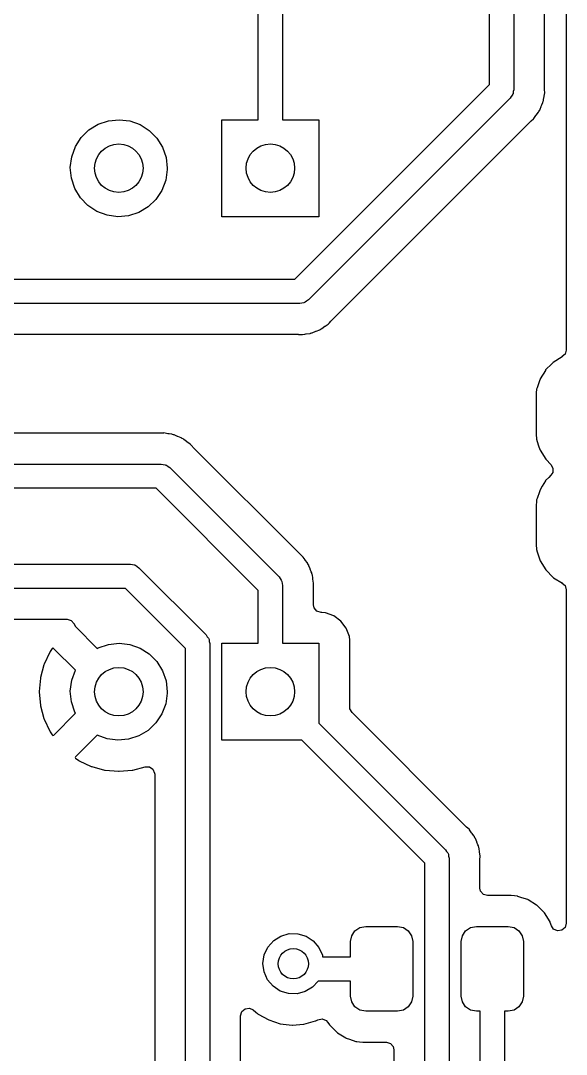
# Model space of a CAD drawing. Extents: x 61 to 228, y -146 to -45.
# Drawn here: x 99.26 to 108.26, y -104.43 to -87.38 of the extents above; entities that cross this region are included whole.
import ezdxf

# ---------------------------------------------------------------- set-up
doc = ezdxf.new("R2010")
doc.units = 0
doc.layers.add('BLACK', color=7, linetype='CONTINUOUS')

msp = doc.modelspace()

# ---------------------------------------------------------------- linework, layer by layer
at = {"layer": 'BLACK', "linetype": 'CONTINUOUS'}
for p, q in [((106.988, -88.4362), (106.988, -65.1115)), ((107.388, -65.1115), (107.388, -88.5193)), ((103.176, -89.0144), (103.176, -81.6622)), ((103.576, -81.5793), (103.576, -89.0144)), ((107.896, -88.4944), (107.896, -83.4939)), ((108.256, -83.5593), (108.256, -92.8145)), ((103.778, -91.6464), (106.988, -88.4362)), ((107.329, -88.6604), (104.002, -91.9881)), ((107.347, -88.6321), (107.329, -88.6604)), ((107.368, -88.606), (107.347, -88.6321)), ((107.371, -88.5948), (107.368, -88.606)), ((107.377, -88.5851), (107.371, -88.5948)), ((107.381, -88.5519), (107.377, -88.5851)), ((107.388, -88.5193), (107.381, -88.5519)), ((107.881, -88.68), (107.888, -88.6331)), ((107.888, -88.6331), (107.889, -88.6266)), ((107.889, -88.6266), (107.899, -88.5713)), ((107.897, -88.5016), (107.896, -88.4944)), ((107.898, -88.5202), (107.897, -88.5016)), ((107.9, -88.5638), (107.898, -88.5202)), ((107.899, -88.5713), (107.9, -88.5638)), ((107.824, -88.8395), (107.84, -88.7967)), ((107.84, -88.7967), (107.843, -88.7906)), ((107.843, -88.7906), (107.853, -88.7677)), ((107.853, -88.7677), (107.869, -88.7324)), ((107.869, -88.7324), (107.87, -88.725)), ((107.87, -88.725), (107.871, -88.7224)), ((107.871, -88.7224), (107.876, -88.7062)), ((107.876, -88.7062), (107.877, -88.7036)), ((107.877, -88.7036), (107.879, -88.6965)), ((107.879, -88.6965), (107.881, -88.68)), ((107.675, -89.0346), (107.713, -89.0016)), ((107.713, -89.0016), (107.718, -88.9966)), ((107.713, -89.0016), (107.713, -89.0016)), ((107.718, -88.9966), (107.755, -88.9443)), ((107.755, -88.9443), (107.759, -88.939)), ((107.759, -88.939), (107.798, -88.8887)), ((107.798, -88.8887), (107.802, -88.8818)), ((107.802, -88.8818), (107.803, -88.8795)), ((107.803, -88.8795), (107.811, -88.8648)), ((107.811, -88.8648), (107.813, -88.8625)), ((107.813, -88.8625), (107.817, -88.8563)), ((107.817, -88.8563), (107.824, -88.8395)), ((100.384, -89.184), (100.535, -89.0905)), ((100.535, -89.0905), (100.704, -89.0331)), ((100.704, -89.0331), (100.882, -89.0144)), ((100.882, -89.0144), (101.059, -89.0355)), ((101.059, -89.0355), (101.227, -89.0954)), ((101.227, -89.0954), (101.377, -89.1909)), ((102.576, -90.6144), (102.576, -89.0144)), ((102.576, -89.0144), (103.176, -89.0144)), ((103.576, -89.0144), (104.176, -89.0144)), ((104.176, -89.0144), (104.176, -90.6144)), ((104.379, -92.33), (107.669, -89.0404)), ((107.669, -89.0404), (107.675, -89.0346)), ((100.16, -89.4587), (100.256, -89.3088)), ((100.256, -89.3088), (100.384, -89.184)), ((101.377, -89.1909), (101.503, -89.3175)), ((101.503, -89.3175), (101.598, -89.4687)), ((100.099, -89.6263), (100.16, -89.4587)), ((101.598, -89.4687), (101.656, -89.6372)), ((100.076, -89.8032), (100.099, -89.6263)), ((101.656, -89.6372), (101.676, -89.8144)), ((100.094, -89.9807), (100.076, -89.8032)), ((101.676, -89.8367), (101.651, -90.0134)), ((101.676, -89.8144), (101.676, -89.8367)), ((100.15, -90.15), (100.094, -89.9807)), ((101.651, -90.0134), (101.588, -90.1801)), ((100.242, -90.3025), (100.15, -90.15)), ((101.588, -90.1801), (101.489, -90.3286)), ((100.366, -90.4308), (100.242, -90.3025)), ((101.489, -90.3286), (101.36, -90.4516)), ((100.515, -90.5285), (100.366, -90.4308)), ((100.683, -90.5906), (100.515, -90.5285)), ((101.36, -90.4516), (101.207, -90.5429)), ((100.859, -90.6142), (100.683, -90.5906)), ((101.037, -90.5981), (100.859, -90.6142)), ((101.207, -90.5429), (101.037, -90.5981)), ((104.176, -90.6144), (102.576, -90.6144)), ((95.6884, -91.6464), (103.778, -91.6464)), ((103.861, -92.0464), (95.6053, -92.0464)), ((103.893, -92.039), (103.861, -92.0464)), ((103.926, -92.0353), (103.893, -92.039)), ((103.936, -92.0292), (103.926, -92.0353)), ((103.947, -92.0266), (103.936, -92.0292)), ((103.973, -92.0058), (103.947, -92.0266)), ((104.002, -91.9881), (103.973, -92.0058)), ((104.28, -92.4179), (104.326, -92.3861)), ((104.326, -92.3861), (104.333, -92.3818)), ((104.326, -92.3861), (104.326, -92.3861)), ((104.333, -92.3818), (104.348, -92.3647)), ((104.348, -92.3647), (104.374, -92.3352)), ((104.374, -92.3352), (104.379, -92.33)), ((95.6303, -92.5549), (103.832, -92.5549)), ((103.832, -92.5549), (103.84, -92.5552)), ((103.84, -92.5552), (103.89, -92.5586)), ((103.89, -92.5586), (103.89, -92.5586)), ((103.89, -92.5586), (103.898, -92.5591)), ((103.898, -92.5591), (103.905, -92.5578)), ((103.905, -92.5578), (103.945, -92.5509)), ((103.905, -92.5578), (103.905, -92.5578)), ((103.945, -92.5509), (103.961, -92.5481)), ((103.961, -92.5481), (103.967, -92.5472)), ((103.967, -92.5472), (104.031, -92.5395)), ((104.031, -92.5395), (104.038, -92.5368)), ((104.038, -92.5368), (104.041, -92.5362)), ((104.041, -92.5362), (104.057, -92.5317)), ((104.057, -92.5317), (104.059, -92.5309)), ((104.059, -92.5309), (104.067, -92.5296)), ((104.067, -92.5296), (104.125, -92.504)), ((104.125, -92.504), (104.132, -92.5015)), ((104.132, -92.5012), (104.191, -92.4789)), ((104.132, -92.5015), (104.132, -92.5012)), ((104.191, -92.4789), (104.198, -92.4746)), ((104.198, -92.4746), (104.2, -92.4733)), ((104.2, -92.4733), (104.215, -92.4651)), ((104.215, -92.4651), (104.217, -92.4638)), ((104.217, -92.4638), (104.224, -92.4607)), ((104.224, -92.4607), (104.275, -92.4218)), ((104.275, -92.4218), (104.28, -92.4179)), ((108.19, -92.9243), (108.04, -93.0174)), ((108.236, -92.8826), (108.189, -92.9231)), ((108.189, -92.9231), (108.19, -92.9243)), ((108.256, -92.8145), (108.236, -92.8826)), ((108.016, -93.0415), (107.915, -93.1426)), ((108.035, -93.0226), (108.016, -93.0415)), ((108.04, -93.0174), (108.035, -93.0226)), ((107.911, -93.1488), (107.826, -93.2863)), ((107.915, -93.1426), (107.911, -93.1488)), ((107.911, -93.1488), (107.911, -93.1488)), ((107.813, -93.3216), (107.773, -93.44)), ((107.822, -93.2932), (107.813, -93.3216)), ((107.826, -93.2863), (107.822, -93.2932)), ((107.761, -93.5095), (107.756, -93.5655)), ((107.756, -93.5655), (107.756, -94.1913)), ((107.766, -93.4679), (107.761, -93.5095)), ((107.773, -93.44), (107.766, -93.461)), ((107.766, -93.461), (107.766, -93.4679)), ((107.766, -93.4679), (107.766, -93.4679)), ((101.55, -94.1859), (97.328, -94.1859)), ((101.557, -94.1857), (101.55, -94.1859)), ((101.612, -94.1825), (101.557, -94.1857)), ((101.619, -94.1821), (101.612, -94.1825)), ((101.612, -94.1825), (101.612, -94.1825)), ((101.682, -94.1937), (101.619, -94.1821)), ((101.689, -94.1948), (101.682, -94.1937)), ((101.706, -94.1971), (101.689, -94.1948)), ((101.745, -94.2021), (101.706, -94.1971)), ((101.752, -94.2031), (101.745, -94.2021)), ((101.745, -94.2021), (101.745, -94.2021)), ((101.759, -94.2059), (101.752, -94.2031)), ((101.762, -94.2065), (101.759, -94.2059)), ((101.778, -94.2112), (101.762, -94.2065)), ((101.781, -94.212), (101.778, -94.2112)), ((101.788, -94.2134), (101.781, -94.212)), ((101.846, -94.2396), (101.788, -94.2134)), ((101.852, -94.2422), (101.846, -94.2396)), ((101.905, -94.2626), (101.852, -94.2422)), ((101.912, -94.2654), (101.905, -94.2626)), ((101.905, -94.2626), (101.905, -94.2626)), ((101.918, -94.2698), (101.912, -94.2654)), ((101.92, -94.271), (101.918, -94.2698)), ((101.935, -94.2794), (101.92, -94.271)), ((101.937, -94.2808), (101.935, -94.2794)), ((101.944, -94.2839), (101.937, -94.2808)), ((101.95, -94.2886), (101.944, -94.2839)), ((101.995, -94.3233), (101.95, -94.2886)), ((107.756, -94.1913), (107.756, -94.1945)), ((107.756, -94.1945), (107.756, -94.1945)), ((107.756, -94.1945), (107.766, -94.2886)), ((107.766, -94.2886), (107.767, -94.2971)), ((102, -94.3273), (101.995, -94.3233)), ((102.052, -94.364), (102, -94.3273)), ((102.076, -94.3908), (102.052, -94.364)), ((102.09, -94.4076), (102.076, -94.3908)), ((102.096, -94.4139), (102.09, -94.4076)), ((103.86, -96.1775), (102.096, -94.4139)), ((107.767, -94.2971), (107.769, -94.3036)), ((107.769, -94.3036), (107.769, -94.3036)), ((107.769, -94.3036), (107.804, -94.4104)), ((107.804, -94.4104), (107.823, -94.4648)), ((107.823, -94.4648), (107.916, -94.6152)), ((107.916, -94.6152), (107.921, -94.6204)), ((107.921, -94.6204), (108.002, -94.7017)), ((96.7766, -94.6944), (101.575, -94.6944)), ((101.575, -94.6944), (101.608, -94.7019)), ((101.608, -94.7019), (101.641, -94.7056)), ((101.641, -94.7056), (101.65, -94.7118)), ((101.65, -94.7118), (101.662, -94.7143)), ((101.662, -94.7143), (101.688, -94.7352)), ((101.688, -94.7352), (101.716, -94.753)), ((101.716, -94.753), (103.518, -96.5547)), ((108.002, -94.7017), (108.036, -94.764)), ((108.036, -94.764), (108.031, -94.8348)), ((107.915, -94.9676), (107.911, -94.9738)), ((107.967, -94.915), (107.915, -94.9676)), ((108.002, -94.8799), (107.967, -94.915)), ((108.031, -94.8348), (108.002, -94.8799)), ((101.492, -95.0944), (96.7766, -95.0944)), ((103.176, -96.7787), (101.492, -95.0944)), ((107.822, -95.1182), (107.811, -95.1515)), ((107.859, -95.0576), (107.822, -95.1182)), ((107.911, -94.9738), (107.859, -95.0576)), ((107.911, -94.9738), (107.911, -94.9738)), ((107.765, -95.3013), (107.756, -95.3905)), ((107.766, -95.2929), (107.765, -95.3013)), ((107.773, -95.2656), (107.766, -95.286)), ((107.766, -95.286), (107.766, -95.2929)), ((107.766, -95.2929), (107.766, -95.2929)), ((107.811, -95.1515), (107.773, -95.2656)), ((107.756, -95.3905), (107.756, -96.0163)), ((107.756, -96.0163), (107.756, -96.0195)), ((107.756, -96.0195), (107.756, -96.0195)), ((107.756, -96.0195), (107.765, -96.1063)), ((107.765, -96.1063), (107.767, -96.1221)), ((107.767, -96.1221), (107.769, -96.1286)), ((107.769, -96.1286), (107.769, -96.1286)), ((107.769, -96.1286), (107.789, -96.1895)), ((103.865, -96.1825), (103.86, -96.1775)), ((103.911, -96.2239), (103.865, -96.1825)), ((103.916, -96.2302), (103.911, -96.2239)), ((103.948, -96.2766), (103.916, -96.2302)), ((103.916, -96.2302), (103.916, -96.2302)), ((103.952, -96.2819), (103.948, -96.2766)), ((103.986, -96.3266), (103.952, -96.2819)), ((103.99, -96.3326), (103.986, -96.3266)), ((103.986, -96.3266), (103.986, -96.3266)), ((103.993, -96.3396), (103.99, -96.3326)), ((107.789, -96.1895), (107.823, -96.2898)), ((107.823, -96.2898), (107.916, -96.4402)), ((96.1729, -96.3454), (101.067, -96.3454)), ((101.067, -96.3454), (101.1, -96.3529)), ((101.1, -96.3529), (101.133, -96.3566)), ((101.133, -96.3566), (101.142, -96.3628)), ((101.142, -96.3628), (101.154, -96.3653)), ((101.154, -96.3653), (101.18, -96.3862)), ((101.18, -96.3862), (101.208, -96.404)), ((101.208, -96.404), (102.318, -97.5142)), ((103.995, -96.3418), (103.993, -96.3396)), ((104.003, -96.3566), (103.995, -96.3418)), ((104.004, -96.359), (104.003, -96.3566)), ((104.009, -96.3652), (104.004, -96.359)), ((104.011, -96.3724), (104.009, -96.3652)), ((104.031, -96.425), (104.011, -96.3724)), ((104.011, -96.3724), (104.011, -96.3724)), ((104.034, -96.4311), (104.031, -96.425)), ((104.051, -96.4699), (104.034, -96.4311)), ((104.059, -96.4896), (104.051, -96.4699)), ((104.061, -96.4971), (104.059, -96.4896)), ((104.061, -96.4996), (104.061, -96.4971)), ((104.066, -96.5159), (104.061, -96.4996)), ((107.916, -96.4402), (108.041, -96.5652)), ((103.518, -96.5547), (103.535, -96.583)), ((103.535, -96.583), (103.556, -96.6092)), ((103.556, -96.6092), (103.559, -96.6204)), ((103.559, -96.6204), (103.565, -96.6301)), ((103.565, -96.6301), (103.569, -96.6633)), ((103.569, -96.6633), (103.576, -96.6959)), ((104.067, -96.5186), (104.066, -96.5159)), ((104.069, -96.5257), (104.067, -96.5186)), ((104.075, -96.5741), (104.069, -96.5257)), ((104.077, -96.5891), (104.075, -96.5741)), ((104.078, -96.5956), (104.077, -96.5891)), ((104.089, -96.6585), (104.078, -96.5956)), ((104.085, -96.7163), (104.088, -96.6661)), ((104.088, -96.6661), (104.089, -96.6585)), ((104.088, -96.6661), (104.088, -96.6661)), ((108.041, -96.5652), (108.047, -96.569)), ((108.047, -96.569), (108.047, -96.569)), ((108.047, -96.569), (108.191, -96.658)), ((108.191, -96.658), (108.19, -96.6597)), ((108.19, -96.6597), (108.236, -96.7)), ((100.984, -96.7454), (96.0898, -96.7454)), ((101.977, -97.7382), (100.984, -96.7454)), ((103.176, -97.6504), (103.176, -96.7787)), ((103.576, -96.6959), (103.576, -97.6504)), ((104.085, -96.7248), (104.085, -96.7163)), ((104.085, -97.0159), (104.085, -96.7248)), ((108.236, -96.7), (108.256, -96.7673)), ((108.256, -96.7673), (108.256, -102.27)), ((104.096, -97.0682), (104.085, -97.0159)), ((104.142, -97.1219), (104.096, -97.0682)), ((104.211, -97.1419), (104.142, -97.1219)), ((104.224, -97.1419), (104.211, -97.1419)), ((104.286, -97.1487), (104.224, -97.1419)), ((104.423, -97.1998), (104.286, -97.1487)), ((96.1148, -97.2539), (100.025, -97.2539)), ((100.025, -97.2539), (100.093, -97.2739)), ((100.093, -97.2739), (100.14, -97.3276)), ((100.14, -97.3276), (100.141, -97.3379)), ((100.141, -97.3379), (100.162, -97.3768)), ((104.539, -97.2871), (104.423, -97.1998)), ((104.627, -97.4037), (104.539, -97.2871)), ((100.162, -97.3768), (100.521, -97.7357)), ((102.318, -97.5142), (102.336, -97.5425)), ((104.678, -97.5401), (104.627, -97.4037)), ((100.535, -97.7265), (100.704, -97.6691)), ((100.704, -97.6691), (100.882, -97.6504)), ((100.882, -97.6504), (101.059, -97.6715)), ((101.059, -97.6715), (101.227, -97.7314)), ((102.336, -97.5425), (102.357, -97.5687)), ((102.357, -97.5687), (102.359, -97.5799)), ((102.359, -97.5799), (102.365, -97.5896)), ((102.365, -97.5896), (102.369, -97.6228)), ((102.369, -97.6228), (102.377, -97.6554)), ((102.377, -97.6554), (102.377, -115.456)), ((102.576, -99.2504), (102.576, -97.6504)), ((102.576, -97.6504), (103.176, -97.6504)), ((103.576, -97.6504), (104.176, -97.6504)), ((104.176, -97.6504), (104.176, -98.9676)), ((104.685, -97.6023), (104.678, -97.5401)), ((104.685, -98.7047), (104.685, -97.6023)), ((99.7367, -97.7989), (99.6446, -97.9963)), ((99.7422, -97.7894), (99.7367, -97.7989)), ((99.778, -97.7382), (99.7422, -97.7894)), ((99.79, -97.7289), (99.778, -97.7382)), ((99.8018, -97.7353), (99.79, -97.7289)), ((100.16, -98.0937), (99.8018, -97.7353)), ((100.521, -97.7357), (100.535, -97.7265)), ((101.227, -97.7314), (101.377, -97.8269)), ((101.377, -97.8269), (101.503, -97.9535)), ((101.977, -115.539), (101.977, -97.7382)), ((99.6409, -98.0066), (99.5845, -98.2171)), ((99.6446, -97.9963), (99.6409, -98.0066)), ((101.503, -97.9535), (101.598, -98.1047)), ((100.099, -98.2623), (100.16, -98.0947)), ((100.16, -98.0947), (100.16, -98.0937)), ((101.598, -98.1047), (101.656, -98.2732)), ((99.5826, -98.2279), (99.5636, -98.4449)), ((99.5845, -98.2171), (99.5826, -98.2279)), ((100.076, -98.4392), (100.099, -98.2623)), ((101.656, -98.2732), (101.676, -98.4504)), ((99.5636, -98.4449), (99.5636, -98.4559)), ((99.5636, -98.4559), (99.5826, -98.6729)), ((100.094, -98.6167), (100.076, -98.4392)), ((101.676, -98.4727), (101.651, -98.6494)), ((101.676, -98.4504), (101.676, -98.4727)), ((99.5826, -98.6729), (99.5845, -98.6837)), ((99.5845, -98.6837), (99.6409, -98.8942)), ((100.15, -98.786), (100.094, -98.6167)), ((101.651, -98.6494), (101.588, -98.8161)), ((104.687, -98.7315), (104.685, -98.7047)), ((99.8025, -99.1648), (100.162, -98.8055)), ((100.162, -98.8055), (100.15, -98.786)), ((101.588, -98.8161), (101.489, -98.9646)), ((104.722, -98.7938), (104.687, -98.7315)), ((106.606, -100.679), (104.722, -98.7938)), ((99.6409, -98.8942), (99.6446, -98.9045)), ((99.6446, -98.9045), (99.7367, -99.1019)), ((101.489, -98.9646), (101.36, -99.0876)), ((104.176, -98.9676), (106.264, -101.056)), ((99.7367, -99.1019), (99.7422, -99.1114)), ((99.7422, -99.1114), (99.7786, -99.1634)), ((99.7786, -99.1634), (99.7891, -99.1718)), ((99.7891, -99.1718), (99.8025, -99.1648)), ((100.52, -99.1661), (100.161, -99.5247)), ((100.683, -99.2266), (100.52, -99.1661)), ((100.859, -99.2502), (100.683, -99.2266)), ((101.037, -99.2341), (100.859, -99.2502)), ((101.207, -99.1789), (101.037, -99.2341)), ((101.36, -99.0876), (101.207, -99.1789)), ((103.893, -99.2504), (102.576, -99.2504)), ((105.923, -101.28), (103.893, -99.2504)), ((100.161, -99.5247), (100.155, -99.5365)), ((100.155, -99.5365), (100.164, -99.5485)), ((100.164, -99.5485), (100.215, -99.5843)), ((100.215, -99.5843), (100.225, -99.5898)), ((100.225, -99.5898), (100.422, -99.6819)), ((100.422, -99.6819), (100.432, -99.6856)), ((100.432, -99.6856), (100.643, -99.742)), ((100.643, -99.742), (100.654, -99.7439)), ((100.654, -99.7439), (100.871, -99.7629)), ((100.882, -99.7629), (101.099, -99.7439)), ((101.099, -99.7439), (101.109, -99.742)), ((101.109, -99.742), (101.309, -99.6884)), ((101.309, -99.6884), (101.38, -99.6901)), ((101.38, -99.6901), (101.439, -99.7299)), ((101.439, -99.7299), (101.467, -99.7952)), ((100.871, -99.7629), (100.882, -99.7629)), ((101.467, -99.7952), (101.468, -99.8101)), ((101.468, -99.8101), (101.468, -105.726)), ((106.611, -100.683), (106.606, -100.679)), ((106.652, -100.719), (106.611, -100.683)), ((106.658, -100.725), (106.652, -100.719)), ((106.662, -100.731), (106.658, -100.725)), ((106.694, -100.778), (106.662, -100.731)), ((106.662, -100.731), (106.662, -100.731)), ((106.698, -100.783), (106.694, -100.778)), ((106.701, -100.787), (106.698, -100.783)), ((106.732, -100.828), (106.701, -100.787)), ((106.737, -100.834), (106.732, -100.828)), ((106.732, -100.828), (106.732, -100.828)), ((106.74, -100.841), (106.737, -100.834)), ((106.741, -100.843), (106.74, -100.841)), ((106.75, -100.858), (106.741, -100.843)), ((106.751, -100.86), (106.75, -100.858)), ((106.755, -100.866), (106.751, -100.86)), ((106.758, -100.873), (106.755, -100.866)), ((106.778, -100.926), (106.758, -100.873)), ((106.758, -100.873), (106.758, -100.873)), ((106.78, -100.932), (106.778, -100.926)), ((106.798, -100.974), (106.78, -100.932)), ((106.264, -101.056), (106.282, -101.084)), ((106.282, -101.084), (106.303, -101.11)), ((106.806, -100.991), (106.798, -100.974)), ((106.807, -100.998), (106.806, -100.991)), ((106.808, -101.001), (106.807, -100.998)), ((106.812, -101.017), (106.808, -101.001)), ((106.813, -101.02), (106.812, -101.017)), ((106.816, -101.027), (106.813, -101.02)), ((106.817, -101.034), (106.816, -101.027)), ((106.823, -101.09), (106.817, -101.034)), ((106.824, -101.097), (106.823, -101.09)), ((106.835, -101.16), (106.824, -101.097)), ((105.923, -106.935), (105.923, -101.28)), ((106.303, -101.11), (106.305, -101.121)), ((106.305, -101.121), (106.311, -101.131)), ((106.311, -101.131), (106.315, -101.164)), ((106.315, -101.164), (106.323, -101.197)), ((106.323, -101.197), (106.323, -106.853)), ((106.831, -101.217), (106.835, -101.167)), ((106.831, -101.226), (106.831, -101.217)), ((106.831, -101.688), (106.831, -101.226)), ((106.835, -101.167), (106.835, -101.16)), ((106.835, -101.167), (106.835, -101.167)), ((106.843, -101.74), (106.831, -101.688)), ((106.889, -101.794), (106.843, -101.74)), ((106.957, -101.814), (106.889, -101.794)), ((107.349, -101.814), (106.957, -101.814)), ((107.401, -101.819), (107.349, -101.814)), ((107.446, -101.824), (107.401, -101.819)), ((107.453, -101.825), (107.446, -101.824)), ((107.446, -101.824), (107.446, -101.824)), ((107.459, -101.827), (107.453, -101.825)), ((107.523, -101.848), (107.459, -101.827)), ((107.459, -101.827), (107.459, -101.827)), ((107.621, -101.88), (107.523, -101.848)), ((107.627, -101.884), (107.621, -101.88)), ((107.765, -101.969), (107.627, -101.884)), ((107.627, -101.884), (107.627, -101.884)), ((107.771, -101.973), (107.765, -101.969)), ((107.897, -102.098), (107.771, -101.973)), ((107.99, -102.248), (107.897, -102.098)), ((107.992, -102.255), (107.99, -102.248)), ((108.01, -102.31), (107.992, -102.255)), ((108.256, -102.27), (108.236, -102.338)), ((103.55, -102.48), (103.686, -102.441)), ((103.686, -102.441), (103.828, -102.442)), ((103.828, -102.442), (103.964, -102.483)), ((104.717, -102.477), (104.771, -102.396)), ((104.771, -102.396), (104.852, -102.341)), ((104.852, -102.341), (104.948, -102.322)), ((104.948, -102.322), (105.473, -102.322)), ((105.473, -102.322), (105.569, -102.341)), ((105.569, -102.341), (105.65, -102.396)), ((105.65, -102.396), (105.704, -102.477)), ((106.542, -102.477), (106.596, -102.396)), ((106.596, -102.396), (106.677, -102.341)), ((106.677, -102.341), (106.773, -102.322)), ((106.773, -102.322), (107.298, -102.322)), ((107.298, -102.322), (107.394, -102.341)), ((107.394, -102.341), (107.475, -102.396)), ((107.475, -102.396), (107.529, -102.477)), ((108.047, -102.365), (108.01, -102.31)), ((108.112, -102.395), (108.047, -102.365)), ((108.182, -102.384), (108.112, -102.395)), ((108.236, -102.338), (108.182, -102.384)), ((103.336, -102.662), (103.43, -102.556)), ((103.43, -102.556), (103.55, -102.48)), ((103.964, -102.483), (104.082, -102.56)), ((104.082, -102.56), (104.175, -102.667)), ((104.698, -102.572), (104.717, -102.477)), ((104.698, -102.822), (104.698, -102.572)), ((105.704, -102.477), (105.723, -102.572)), ((105.723, -102.572), (105.723, -103.472)), ((106.523, -102.572), (106.542, -102.477)), ((106.523, -103.472), (106.523, -102.572)), ((107.529, -102.477), (107.548, -102.572)), ((107.548, -102.572), (107.548, -103.472)), ((103.254, -102.931), (103.276, -102.79)), ((103.276, -102.79), (103.336, -102.662)), ((104.175, -102.667), (104.234, -102.796)), ((104.234, -102.796), (104.237, -102.822)), ((103.272, -103.071), (103.254, -102.931)), ((104.237, -102.822), (104.698, -102.822)), ((103.329, -103.201), (103.272, -103.071)), ((103.421, -103.309), (103.329, -103.201)), ((103.539, -103.388), (103.421, -103.309)), ((104.073, -103.321), (103.952, -103.396)), ((104.163, -103.222), (104.073, -103.321)), ((104.698, -103.222), (104.163, -103.222)), ((104.698, -103.472), (104.698, -103.222)), ((103.674, -103.43), (103.539, -103.388)), ((103.816, -103.433), (103.674, -103.43)), ((103.952, -103.396), (103.816, -103.433)), ((104.717, -103.568), (104.698, -103.472)), ((105.723, -103.472), (105.704, -103.568)), ((106.542, -103.568), (106.523, -103.472)), ((107.548, -103.472), (107.529, -103.568)), ((104.771, -103.649), (104.717, -103.568)), ((104.852, -103.703), (104.771, -103.649)), ((105.65, -103.649), (105.569, -103.703)), ((105.704, -103.568), (105.65, -103.649)), ((106.596, -103.649), (106.542, -103.568)), ((106.677, -103.703), (106.596, -103.649)), ((107.475, -103.649), (107.394, -103.703)), ((107.529, -103.568), (107.475, -103.649)), ((102.885, -103.794), (102.905, -103.726)), ((102.885, -105.652), (102.885, -103.794)), ((102.905, -103.726), (102.959, -103.68)), ((102.959, -103.68), (103.029, -103.67)), ((103.029, -103.67), (103.093, -103.698)), ((103.093, -103.698), (103.134, -103.734)), ((103.134, -103.734), (103.162, -103.757)), ((103.162, -103.757), (103.175, -103.769)), ((103.175, -103.769), (103.348, -103.865)), ((104.948, -103.722), (104.852, -103.703)), ((105.473, -103.722), (104.948, -103.722)), ((105.569, -103.703), (105.473, -103.722)), ((106.773, -103.722), (106.677, -103.703)), ((106.836, -103.722), (106.773, -103.722)), ((106.836, -106.789), (106.836, -103.722)), ((107.298, -103.722), (107.236, -103.722)), ((107.236, -103.722), (107.236, -106.706)), ((107.394, -103.703), (107.298, -103.722)), ((103.348, -103.865), (103.536, -103.926)), ((103.536, -103.926), (103.733, -103.95)), ((103.733, -103.95), (103.739, -103.949)), ((103.739, -103.949), (103.924, -103.935)), ((103.739, -103.949), (103.739, -103.949)), ((103.924, -103.935), (103.924, -103.935)), ((103.924, -103.935), (103.93, -103.935)), ((103.93, -103.935), (104.12, -103.881)), ((104.12, -103.881), (104.126, -103.879)), ((104.126, -103.879), (104.161, -103.861)), ((104.126, -103.879), (104.126, -103.879)), ((104.161, -103.861), (104.231, -103.848)), ((104.231, -103.848), (104.297, -103.875)), ((104.297, -103.875), (104.325, -103.907)), ((104.325, -103.907), (104.35, -103.947)), ((104.35, -103.947), (104.475, -104.072)), ((104.475, -104.072), (104.481, -104.076)), ((104.481, -104.076), (104.481, -104.076)), ((104.481, -104.076), (104.618, -104.16)), ((104.618, -104.16), (104.625, -104.165)), ((104.625, -104.165), (104.681, -104.183)), ((104.681, -104.183), (104.787, -104.218)), ((104.787, -104.218), (104.787, -104.218)), ((104.787, -104.218), (104.793, -104.22)), ((104.793, -104.22), (104.8, -104.221)), ((104.8, -104.221), (104.8, -104.221)), ((104.8, -104.221), (104.843, -104.225)), ((104.843, -104.225), (104.898, -104.231)), ((104.898, -104.231), (105.288, -104.231)), ((105.288, -104.231), (105.356, -104.251)), ((105.356, -104.251), (105.403, -104.305)), ((105.403, -104.305), (105.414, -104.357)), ((105.414, -104.357), (105.414, -106.907))]:
    msp.add_line(p, q, dxfattribs=at)
at = {"layer": 'BLACK'}
for centre, radius in [((100.876, -89.8144), 0.4), ((103.376, -89.8144), 0.4), ((100.876, -98.4504), 0.4), ((103.376, -98.4504), 0.4), ((103.754, -102.937), 0.25)]:
    msp.add_circle(centre, radius, dxfattribs=at)

doc.saveas('drawing.dxf')
